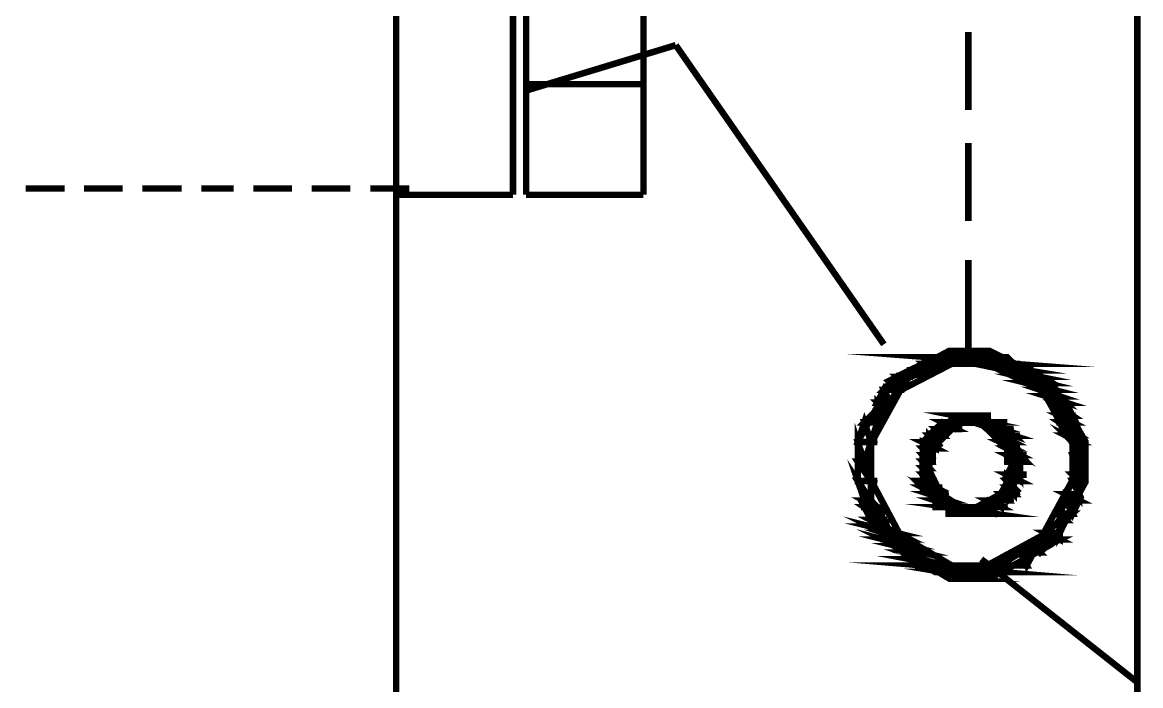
# Model space of a CAD drawing. Header units: metres. Extents: x -593 to 248, y 430 to 1024.
# Drawn here: x -34.78 to -27.49, y 676.95 to 681.27 of the extents above; entities that cross this region are included whole.
import ezdxf

# ---------------------------------------------------------------- set-up
doc = ezdxf.new("R2010")
doc.units = ezdxf.units.M
doc.header["$MEASUREMENT"] = 0
doc.layers.add('C00-00-00-BLACK', color=7, linetype='Continuous')
doc.layers.add('CFF-00-00', color=1, linetype='Continuous')

msp = doc.modelspace()

# ---------------------------------------------------------------- linework, layer by layer
at = {"layer": 'C00-00-00-BLACK', "const_width": 0.0423}
for points in [[(-32.3456, 699.8164), (-32.3456, 640.6424)], [(-27.5115, 674.0434), (-27.5115, 692.1434)], [(-32.3456, 686.5474), (-32.3456, 680.1484)], [(-31.5836, 680.1484), (-31.5836, 686.5474)], [(-31.4983, 686.5474), (-31.4983, 680.1484)], [(-30.7334, 680.1484), (-30.7334, 686.5474)], [(-28.6139, 680.7004), (-28.6139, 681.2084)], [(-31.4983, 680.8274), (-30.5225, 681.1234)], [(-31.4983, 680.8694), (-30.7334, 680.8694)], [(-28.6139, 679.9784), (-28.6139, 680.4854)], [(-34.7629, 680.1894), (-34.5092, 680.1894)], [(-34.3822, 680.1894), (-34.1289, 680.1894)], [(-34.0019, 680.1894), (-33.7444, 680.1894)], [(-33.6178, 680.1894), (-33.4068, 680.1894)], [(-33.2787, 680.1894), (-33.0251, 680.1894)], [(-32.8981, 680.1894), (-32.6448, 680.1894)], [(-32.5139, 680.1894), (-32.2603, 680.1894)], [(-32.3456, 680.1484), (-31.5836, 680.1484)], [(-31.4983, 680.1484), (-30.7334, 680.1484)], [(-28.6139, 679.1314), (-28.6139, 679.7234)]]:
    msp.add_lwpolyline(points, dxfattribs=at)
for points in [[(-27.8505, 678.4084), (-27.8505, 678.5394), (-28.0724, 678.9294), (-28.4774, 679.1314), (-28.6111, 679.1314), (-28.7378, 679.1314), (-29.117, 678.9294), (-29.3347, 678.5394), (-29.3347, 678.4084), (-29.3347, 678.2754), (-29.117, 677.8704), (-28.7378, 677.6464), (-28.6111, 677.6464), (-28.4774, 677.6464), (-28.0724, 677.8704), (-27.8505, 678.2754), (-27.8505, 678.4084)], [(-28.6139, 679.1314), (-28.4873, 679.0894), (-28.6993, 679.0894), (-28.6139, 679.1314)], [(-28.3603, 679.0894), (-28.8715, 679.0894), (-28.3176, 679.0464), (-28.3603, 679.0894)], [(-27.9345, 678.4084), (-27.9345, 678.5264), (-28.1303, 678.8734), (-28.4912, 679.0464), (-28.6111, 679.0464), (-28.723, 679.0464), (-29.0577, 678.8734), (-29.2493, 678.5264), (-29.2493, 678.4084), (-29.2493, 678.2884), (-29.0577, 677.9284), (-28.723, 677.7324), (-28.6111, 677.7324), (-28.4912, 677.7324), (-28.1303, 677.9284), (-27.9345, 678.2884), (-27.9345, 678.4084)], [(-28.9103, 679.0464), (-28.869, 679.0044), (-28.9957, 679.0044), (-28.9103, 679.0464)], [(-28.8715, 679.0894), (-28.3176, 679.0464), (-28.9131, 679.0464), (-28.8715, 679.0894)], [(-28.742, 679.0464), (-28.9103, 679.0464), (-28.869, 679.0044), (-28.742, 679.0464)], [(-28.3176, 679.0464), (-28.9131, 679.0464), (-28.3176, 679.0464)], [(-28.9131, 679.0464), (-28.3176, 679.0464), (-28.2763, 679.0464), (-28.9131, 679.0464)], [(-28.742, 679.0464), (-28.6993, 679.0464), (-28.9103, 679.0464), (-28.742, 679.0464)], [(-28.742, 679.0464), (-28.9103, 679.0464), (-28.6139, 679.0464), (-28.742, 679.0464)], [(-28.742, 679.0894), (-28.3603, 679.0894), (-28.8715, 679.0894), (-28.742, 679.0894)], [(-28.6993, 679.0894), (-28.4457, 679.0894), (-28.742, 679.0894), (-28.6993, 679.0894)], [(-28.4457, 679.0894), (-28.742, 679.0894), (-28.3603, 679.0894), (-28.4457, 679.0894)], [(-28.4873, 679.0464), (-28.2337, 679.0044), (-28.3603, 679.0044), (-28.4873, 679.0464)], [(-28.3176, 679.0464), (-28.4873, 679.0464), (-28.2337, 679.0044), (-28.3176, 679.0464)], [(-28.4873, 679.0894), (-28.6993, 679.0894), (-28.4457, 679.0894), (-28.4873, 679.0894)], [(-28.3176, 679.0464), (-28.6139, 679.0464), (-28.3176, 679.0464)], [(-28.6139, 679.0464), (-28.3176, 679.0464), (-28.4873, 679.0464), (-28.6139, 679.0464)], [(-28.3603, 679.0044), (-28.1483, 678.9614), (-28.2763, 678.9614), (-28.3603, 679.0044)], [(-29.0796, 678.9614), (-29.0383, 678.9204), (-29.1223, 678.9204), (-29.0796, 678.9614)], [(-28.9957, 679.0044), (-28.9957, 678.9614), (-29.0796, 678.9614), (-28.9957, 679.0044)], [(-28.9957, 678.9614), (-29.0796, 678.9614), (-29.0383, 678.9204), (-28.9957, 678.9614)], [(-28.869, 679.0044), (-28.9957, 679.0044), (-28.869, 679.0044)], [(-28.9957, 679.0044), (-28.869, 679.0044), (-28.826, 679.0044), (-28.9957, 679.0044)], [(-28.869, 679.0044), (-28.9957, 679.0044), (-28.9957, 678.9614), (-28.869, 679.0044)], [(-28.2337, 679.0044), (-28.3603, 679.0044), (-28.1483, 678.9614), (-28.2337, 679.0044)], [(-28.1469, 678.9614), (-28.2735, 678.9614), (-28.1042, 678.9204), (-28.1469, 678.9614)], [(-28.2308, 678.9204), (-28.0615, 678.8774), (-28.1469, 678.8774), (-28.2308, 678.9204)], [(-28.2337, 679.0044), (-28.3603, 679.0044), (-28.2337, 679.0044)], [(-28.3603, 679.0044), (-28.2337, 679.0044), (-28.1881, 679.0044), (-28.3603, 679.0044)], [(-28.2735, 678.9614), (-28.1042, 678.9204), (-28.2308, 678.9204), (-28.2735, 678.9614)], [(-29.165, 678.8774), (-29.1223, 678.7934), (-29.2091, 678.7934), (-29.165, 678.8774)], [(-29.1223, 678.9204), (-29.0796, 678.8774), (-29.165, 678.8774), (-29.1223, 678.9204)], [(-29.0383, 678.9204), (-29.1223, 678.9204), (-29.0796, 678.8774), (-29.0383, 678.9204)], [(-28.1042, 678.9204), (-28.2308, 678.9204), (-28.0615, 678.8774), (-28.1042, 678.9204)], [(-28.1469, 678.8774), (-28.0185, 678.8344), (-28.1042, 678.8344), (-28.1469, 678.8774)], [(-29.2066, 678.7934), (-29.165, 678.7504), (-29.2066, 678.7504), (-29.2066, 678.7934)], [(-29.0796, 678.8774), (-29.165, 678.8774), (-29.1223, 678.7934), (-29.0796, 678.8774)], [(-28.0615, 678.8774), (-28.1469, 678.8774), (-28.0185, 678.8344), (-28.0615, 678.8774)], [(-28.0185, 678.8344), (-28.1042, 678.8344), (-27.9772, 678.7934), (-28.0185, 678.8344)], [(-28.1042, 678.8344), (-27.9772, 678.7934), (-28.0615, 678.7934), (-28.1042, 678.8344)], [(-28.0615, 678.7934), (-27.9345, 678.7084), (-28.0185, 678.7084), (-28.0615, 678.7934)], [(-29.2066, 678.7504), (-29.2066, 678.6654), (-29.292, 678.6654), (-29.2066, 678.7504)], [(-29.1223, 678.7934), (-29.2066, 678.7934), (-29.165, 678.7504), (-29.1223, 678.7934)], [(-29.165, 678.7504), (-29.2066, 678.7504), (-29.2066, 678.6654), (-29.165, 678.7504)], [(-27.9772, 678.7934), (-28.0615, 678.7934), (-27.9345, 678.7084), (-27.9772, 678.7934)], [(-29.292, 678.6654), (-29.2493, 678.5384), (-29.3347, 678.5384), (-29.292, 678.6654)], [(-29.2066, 678.6654), (-29.292, 678.6654), (-29.2493, 678.5384), (-29.2066, 678.6654)], [(-29.292, 678.6654), (-29.2066, 678.6654), (-29.165, 678.6654), (-29.292, 678.6654)], [(-29.2066, 678.6654), (-29.165, 678.6654), (-29.292, 678.6654), (-29.2066, 678.6654)], [(-28.2763, 678.4084), (-28.2763, 678.4624), (-28.3674, 678.6204), (-28.5533, 678.7054), (-28.6139, 678.7054), (-28.6676, 678.7054), (-28.8288, 678.6204), (-28.9131, 678.4624), (-28.9131, 678.4084), (-28.9131, 678.3514), (-28.8288, 678.1764), (-28.6676, 678.0694), (-28.6139, 678.0694), (-28.5533, 678.0694), (-28.3674, 678.1764), (-28.2763, 678.3514), (-28.2763, 678.4084)], [(-28.4873, 678.7084), (-28.6993, 678.7084), (-28.4873, 678.6654), (-28.4873, 678.7084)], [(-28.3176, 678.4084), (-28.3176, 678.4724), (-28.5409, 678.6624), (-28.6139, 678.6624), (-28.6789, 678.6624), (-28.8715, 678.4724), (-28.8715, 678.4084), (-28.8715, 678.3564), (-28.7917, 678.1974), (-28.6595, 678.1124), (-28.6139, 678.1124), (-28.5614, 678.1124), (-28.403, 678.1974), (-28.3176, 678.3564), (-28.3176, 678.4084)], [(-28.7833, 678.6654), (-28.6993, 678.6234), (-28.826, 678.6234), (-28.7833, 678.6654)], [(-28.6566, 678.6654), (-28.7833, 678.6654), (-28.6993, 678.6234), (-28.6566, 678.6654)], [(-28.742, 678.6654), (-28.4457, 678.6654), (-28.7833, 678.6654), (-28.742, 678.6654)], [(-28.403, 678.6654), (-28.7833, 678.6654), (-28.403, 678.6654)], [(-28.7833, 678.6654), (-28.403, 678.6654), (-28.3603, 678.6654), (-28.7833, 678.6654)], [(-28.403, 678.6654), (-28.3603, 678.6654), (-28.7833, 678.6654), (-28.403, 678.6654)], [(-28.403, 678.6654), (-28.7833, 678.6654), (-28.4457, 678.6654), (-28.403, 678.6654)], [(-28.6566, 678.6654), (-28.6139, 678.6654), (-28.7833, 678.6654), (-28.6566, 678.6654)], [(-28.6566, 678.6654), (-28.7833, 678.6654), (-28.6139, 678.6654), (-28.6566, 678.6654)], [(-28.6993, 678.7084), (-28.4873, 678.6654), (-28.742, 678.6654), (-28.6993, 678.7084)], [(-28.4873, 678.6654), (-28.742, 678.6654), (-28.4457, 678.6654), (-28.4873, 678.6654)], [(-28.6566, 678.7084), (-28.4873, 678.7084), (-28.6993, 678.7084), (-28.6566, 678.7084)], [(-28.6139, 678.7084), (-28.5727, 678.7084), (-28.6566, 678.7084), (-28.6139, 678.7084)], [(-28.53, 678.7084), (-28.4873, 678.7084), (-28.6566, 678.7084), (-28.53, 678.7084)], [(-28.53, 678.7084), (-28.6566, 678.7084), (-28.5727, 678.7084), (-28.53, 678.7084)], [(-28.53, 678.7084), (-28.6566, 678.7084), (-28.4873, 678.7084), (-28.53, 678.7084)], [(-28.403, 678.6654), (-28.53, 678.6654), (-28.403, 678.6234), (-28.403, 678.6654)], [(-28.403, 678.6654), (-28.6139, 678.6654), (-28.403, 678.6654)], [(-28.6139, 678.6654), (-28.403, 678.6654), (-28.53, 678.6654), (-28.6139, 678.6654)], [(-28.53, 678.6654), (-28.403, 678.6234), (-28.4873, 678.6234), (-28.53, 678.6654)], [(-27.9345, 678.7084), (-28.0185, 678.7084), (-27.9345, 678.6654), (-27.9345, 678.7084)], [(-27.9345, 678.6654), (-28.0185, 678.6654), (-27.8918, 678.5814), (-27.9345, 678.6654)], [(-28.0185, 678.6654), (-27.8918, 678.5814), (-27.9772, 678.5814), (-28.0185, 678.6654)], [(-28.0185, 678.7084), (-27.9345, 678.6654), (-28.0185, 678.6654), (-28.0185, 678.7084)], [(-29.3347, 678.5354), (-29.292, 678.4084), (-29.3347, 678.4084), (-29.3347, 678.5354)], [(-28.826, 678.6204), (-28.7833, 678.5784), (-28.869, 678.5784), (-28.826, 678.6204)], [(-28.869, 678.5784), (-28.826, 678.5354), (-28.869, 678.5354), (-28.869, 678.5784)], [(-28.742, 678.6204), (-28.826, 678.6204), (-28.7833, 678.5784), (-28.742, 678.6204)], [(-28.826, 678.6204), (-28.6965, 678.6204), (-28.6538, 678.6204), (-28.826, 678.6204)], [(-28.6965, 678.6204), (-28.6538, 678.6204), (-28.826, 678.6204), (-28.6965, 678.6204)], [(-28.742, 678.6204), (-28.6993, 678.6204), (-28.826, 678.6204), (-28.742, 678.6204)], [(-28.742, 678.6204), (-28.826, 678.6204), (-28.6993, 678.6204), (-28.742, 678.6204)], [(-28.3603, 678.6204), (-28.4457, 678.6204), (-28.3176, 678.5784), (-28.3603, 678.6204)], [(-28.4457, 678.6204), (-28.3176, 678.5784), (-28.403, 678.5784), (-28.4457, 678.6204)], [(-28.403, 678.5354), (-28.3176, 678.4944), (-28.3603, 678.4944), (-28.403, 678.5354)], [(-28.3603, 678.6204), (-28.3176, 678.6204), (-28.4873, 678.6204), (-28.3603, 678.6204)], [(-28.3603, 678.6204), (-28.4873, 678.6204), (-28.403, 678.6204), (-28.3603, 678.6204)], [(-28.3603, 678.6204), (-28.4873, 678.6204), (-28.3603, 678.6204)], [(-28.4873, 678.6204), (-28.3603, 678.6204), (-28.4457, 678.6204), (-28.4873, 678.6204)], [(-28.403, 678.5784), (-28.3176, 678.5354), (-28.403, 678.5354), (-28.403, 678.5784)], [(-27.9772, 678.5784), (-27.8918, 678.5354), (-27.9345, 678.5354), (-27.9772, 678.5784)], [(-27.9345, 678.5354), (-27.8918, 678.4514), (-27.9345, 678.4514), (-27.9345, 678.5354)], [(-29.2493, 678.5354), (-29.3347, 678.5354), (-29.292, 678.4084), (-29.2493, 678.5354)], [(-29.3347, 678.5354), (-29.2493, 678.5354), (-29.2066, 678.5354), (-29.3347, 678.5354)], [(-29.2493, 678.5354), (-29.2066, 678.5354), (-29.3347, 678.5354), (-29.2493, 678.5354)], [(-28.826, 678.5354), (-28.9103, 678.5354), (-28.826, 678.4944), (-28.826, 678.5354)], [(-28.9103, 678.5354), (-28.826, 678.4944), (-28.9103, 678.4944), (-28.9103, 678.5354)], [(-28.869, 678.5354), (-28.826, 678.5354), (-28.9103, 678.5354), (-28.869, 678.5354)], [(-28.9103, 678.4944), (-28.869, 678.4514), (-28.9103, 678.4514), (-28.9103, 678.4944)], [(-28.7833, 678.5784), (-28.869, 678.5784), (-28.826, 678.5354), (-28.7833, 678.5784)], [(-28.7833, 678.5784), (-28.869, 678.5784), (-28.7833, 678.5784)], [(-28.869, 678.5784), (-28.7833, 678.5784), (-28.742, 678.5784), (-28.869, 678.5784)], [(-28.826, 678.5354), (-28.869, 678.5354), (-28.826, 678.5354)], [(-28.3176, 678.5354), (-28.403, 678.5354), (-28.3176, 678.4944), (-28.3176, 678.5354)], [(-28.3176, 678.5784), (-28.403, 678.5784), (-28.3176, 678.5354), (-28.3176, 678.5784)], [(-28.3176, 678.5784), (-28.403, 678.5784), (-28.3176, 678.5784)], [(-28.403, 678.5784), (-28.3176, 678.5784), (-28.2763, 678.5784), (-28.403, 678.5784)], [(-27.8918, 678.5784), (-27.9772, 678.5784), (-27.8918, 678.5354), (-27.8918, 678.5784)], [(-27.8918, 678.5354), (-27.9345, 678.5354), (-27.8918, 678.4514), (-27.8918, 678.5354)], [(-27.9345, 678.4514), (-27.8918, 678.3224), (-27.9345, 678.3224), (-27.9345, 678.4514)], [(-29.3347, 678.4084), (-29.2493, 678.2824), (-29.3347, 678.2824), (-29.3347, 678.4084)], [(-28.826, 678.4944), (-28.9103, 678.4944), (-28.869, 678.4514), (-28.826, 678.4944)], [(-28.869, 678.4514), (-28.9103, 678.4514), (-28.869, 678.4084), (-28.869, 678.4514)], [(-28.9103, 678.4514), (-28.869, 678.4084), (-28.9103, 678.4084), (-28.9103, 678.4514)], [(-28.9103, 678.4514), (-28.869, 678.4514), (-28.826, 678.4514), (-28.9103, 678.4514)], [(-28.869, 678.4514), (-28.826, 678.4514), (-28.9103, 678.4514), (-28.869, 678.4514)], [(-28.3176, 678.4944), (-28.3603, 678.4944), (-28.2763, 678.4514), (-28.3176, 678.4944)], [(-28.2763, 678.4514), (-28.3603, 678.4514), (-28.2763, 678.4084), (-28.2763, 678.4514)], [(-28.3603, 678.4944), (-28.2763, 678.4514), (-28.3603, 678.4514), (-28.3603, 678.4944)], [(-28.3603, 678.4944), (-28.3176, 678.4944), (-28.2763, 678.4944), (-28.3603, 678.4944)], [(-28.3176, 678.4944), (-28.2763, 678.4944), (-28.3603, 678.4944), (-28.3176, 678.4944)], [(-28.3603, 678.4514), (-28.2763, 678.4084), (-28.3603, 678.4084), (-28.3603, 678.4514)], [(-28.3603, 678.4514), (-28.2763, 678.4514), (-28.2337, 678.4514), (-28.3603, 678.4514)], [(-28.2763, 678.4514), (-28.2337, 678.4514), (-28.3603, 678.4514), (-28.2763, 678.4514)], [(-27.8918, 678.4514), (-27.9345, 678.4514), (-27.8918, 678.3224), (-27.8918, 678.4514)], [(-27.8918, 678.4514), (-27.9345, 678.4514), (-27.8918, 678.4514)], [(-27.9345, 678.4514), (-27.8918, 678.4514), (-27.8505, 678.4514), (-27.9345, 678.4514)], [(-29.3347, 678.2824), (-29.2493, 678.1554), (-29.292, 678.1554), (-29.3347, 678.2824)], [(-29.292, 678.4084), (-29.3347, 678.4084), (-29.2493, 678.2824), (-29.292, 678.4084)], [(-29.292, 678.4084), (-29.3347, 678.4084), (-29.292, 678.4084)], [(-29.3347, 678.4084), (-29.292, 678.4084), (-29.2493, 678.4084), (-29.3347, 678.4084)], [(-28.869, 678.4084), (-28.9103, 678.4084), (-28.869, 678.3664), (-28.869, 678.4084)], [(-28.9103, 678.4084), (-28.869, 678.3664), (-28.9103, 678.3664), (-28.9103, 678.4084)], [(-28.869, 678.4084), (-28.9103, 678.4084), (-28.869, 678.4084)], [(-28.9103, 678.4084), (-28.869, 678.4084), (-28.826, 678.4084), (-28.9103, 678.4084)], [(-28.9103, 678.3664), (-28.869, 678.3244), (-28.9103, 678.3244), (-28.9103, 678.3664)], [(-28.3176, 678.4084), (-28.2763, 678.3244), (-28.3603, 678.3244), (-28.3176, 678.4084)], [(-28.2763, 678.4084), (-28.3603, 678.4084), (-28.3176, 678.4084), (-28.2763, 678.4084)], [(-28.3603, 678.4084), (-28.2763, 678.4084), (-28.2337, 678.4084), (-28.3603, 678.4084)], [(-28.2763, 678.4084), (-28.3176, 678.4084), (-28.2763, 678.3244), (-28.2763, 678.4084)], [(-28.869, 678.2824), (-28.9103, 678.2824), (-28.826, 678.2394), (-28.869, 678.2824)], [(-28.869, 678.3664), (-28.9103, 678.3664), (-28.869, 678.3244), (-28.869, 678.3664)], [(-28.869, 678.3244), (-28.9103, 678.3244), (-28.869, 678.2824), (-28.869, 678.3244)], [(-28.9103, 678.3244), (-28.869, 678.2824), (-28.9103, 678.2824), (-28.9103, 678.3244)], [(-28.2763, 678.3244), (-28.3603, 678.3244), (-28.2763, 678.2824), (-28.2763, 678.3244)], [(-28.3603, 678.3244), (-28.2763, 678.2824), (-28.3603, 678.2824), (-28.3603, 678.3244)], [(-28.2763, 678.3244), (-28.3603, 678.3244), (-28.2763, 678.3244)], [(-28.3603, 678.3244), (-28.2763, 678.3244), (-28.2337, 678.3244), (-28.3603, 678.3244)], [(-28.3603, 678.2824), (-28.3176, 678.2394), (-28.3603, 678.2394), (-28.3603, 678.2824)], [(-27.9345, 678.2824), (-27.8918, 678.1974), (-27.9772, 678.1974), (-27.9345, 678.2824)], [(-27.8918, 678.3244), (-27.9345, 678.3244), (-27.8918, 678.2824), (-27.8918, 678.3244)], [(-27.9345, 678.3244), (-27.8918, 678.2824), (-27.9345, 678.2824), (-27.9345, 678.3244)], [(-29.2493, 678.2824), (-29.3347, 678.2824), (-29.2493, 678.1554), (-29.2493, 678.2824)], [(-29.3347, 678.2824), (-29.2493, 678.2824), (-29.2066, 678.2824), (-29.3347, 678.2824)], [(-29.2493, 678.2824), (-29.2066, 678.2824), (-29.3347, 678.2824), (-29.2493, 678.2824)], [(-28.9103, 678.2394), (-28.826, 678.1974), (-28.869, 678.1974), (-28.9103, 678.2394)], [(-28.826, 678.2394), (-28.9103, 678.2394), (-28.826, 678.1974), (-28.826, 678.2394)], [(-28.869, 678.1974), (-28.742, 678.1554), (-28.826, 678.1554), (-28.869, 678.1974)], [(-28.9103, 678.2824), (-28.826, 678.2394), (-28.9103, 678.2394), (-28.9103, 678.2824)], [(-28.9103, 678.2824), (-28.869, 678.2824), (-28.826, 678.2824), (-28.9103, 678.2824)], [(-28.869, 678.2824), (-28.826, 678.2824), (-28.9103, 678.2824), (-28.869, 678.2824)], [(-28.9103, 678.2394), (-28.826, 678.2394), (-28.7833, 678.2394), (-28.9103, 678.2394)], [(-28.826, 678.2394), (-28.7833, 678.2394), (-28.9103, 678.2394), (-28.826, 678.2394)], [(-28.3603, 678.2394), (-28.3176, 678.1974), (-28.403, 678.1974), (-28.3603, 678.2394)], [(-28.3176, 678.2394), (-28.3603, 678.2394), (-28.3176, 678.1974), (-28.3176, 678.2394)], [(-28.3176, 678.2824), (-28.3603, 678.2824), (-28.3176, 678.2394), (-28.3176, 678.2824)], [(-28.3176, 678.2824), (-28.2763, 678.2824), (-28.3603, 678.2824), (-28.3176, 678.2824)], [(-28.3176, 678.2824), (-28.3603, 678.2824), (-28.2763, 678.2824), (-28.3176, 678.2824)], [(-27.8918, 678.2824), (-27.9345, 678.2824), (-27.8918, 678.1974), (-27.8918, 678.2824)], [(-29.2493, 678.1554), (-29.292, 678.1554), (-29.2066, 678.1124), (-29.2493, 678.1554)], [(-29.292, 678.1124), (-29.165, 678.0284), (-29.2493, 678.0284), (-29.292, 678.1124)], [(-29.292, 678.1554), (-29.2066, 678.1124), (-29.292, 678.1124), (-29.292, 678.1554)], [(-28.7833, 678.1974), (-28.869, 678.1974), (-28.742, 678.1554), (-28.7833, 678.1974)], [(-28.742, 678.1554), (-28.8288, 678.1554), (-28.6993, 678.1124), (-28.742, 678.1554)], [(-28.7833, 678.1974), (-28.869, 678.1974), (-28.7833, 678.1974)], [(-28.869, 678.1974), (-28.7833, 678.1974), (-28.742, 678.1974), (-28.869, 678.1974)], [(-28.7833, 678.1974), (-28.742, 678.1974), (-28.869, 678.1974), (-28.7833, 678.1974)], [(-28.7833, 678.1974), (-28.869, 678.1974), (-28.826, 678.1974), (-28.7833, 678.1974)], [(-28.8288, 678.1554), (-28.6993, 678.1124), (-28.8288, 678.1124), (-28.8288, 678.1554)], [(-28.4873, 678.1554), (-28.403, 678.1124), (-28.53, 678.1124), (-28.4873, 678.1554)], [(-28.403, 678.1554), (-28.4873, 678.1554), (-28.403, 678.1124), (-28.403, 678.1554)], [(-28.4457, 678.1554), (-28.403, 678.1554), (-28.4873, 678.1554), (-28.4457, 678.1554)], [(-28.403, 678.1974), (-28.3603, 678.1554), (-28.4457, 678.1554), (-28.403, 678.1974)], [(-28.3603, 678.1554), (-28.4457, 678.1554), (-28.3603, 678.1554)], [(-28.4457, 678.1554), (-28.3603, 678.1554), (-28.3176, 678.1554), (-28.4457, 678.1554)], [(-28.3603, 678.1554), (-28.4457, 678.1554), (-28.403, 678.1554), (-28.3603, 678.1554)], [(-28.3176, 678.1974), (-28.403, 678.1974), (-28.3603, 678.1554), (-28.3176, 678.1974)], [(-28.3176, 678.1974), (-28.403, 678.1974), (-28.3176, 678.1974)], [(-28.403, 678.1974), (-28.3176, 678.1974), (-28.2763, 678.1974), (-28.403, 678.1974)], [(-27.8918, 678.1974), (-27.9772, 678.1974), (-27.8918, 678.1554), (-27.8918, 678.1974)], [(-27.9772, 678.1554), (-27.9345, 678.0694), (-28.0213, 678.0694), (-27.9772, 678.1554)], [(-27.8918, 678.1554), (-27.9772, 678.1554), (-27.9345, 678.0694), (-27.8918, 678.1554)], [(-27.9772, 678.1974), (-27.8918, 678.1554), (-27.9772, 678.1554), (-27.9772, 678.1974)], [(-29.2066, 678.1124), (-29.292, 678.1124), (-29.165, 678.0284), (-29.2066, 678.1124)], [(-28.4457, 678.1124), (-28.742, 678.1124), (-28.4457, 678.0694), (-28.4457, 678.1124)], [(-28.6993, 678.1124), (-28.8288, 678.1124), (-28.6993, 678.1124)], [(-28.8288, 678.1124), (-28.6993, 678.1124), (-28.6566, 678.1124), (-28.8288, 678.1124)], [(-28.6993, 678.1124), (-28.8288, 678.1124), (-28.6566, 678.1124), (-28.6993, 678.1124)], [(-28.8288, 678.1124), (-28.6566, 678.1124), (-28.7833, 678.1124), (-28.8288, 678.1124)], [(-28.5727, 678.1124), (-28.53, 678.1124), (-28.7833, 678.1124), (-28.5727, 678.1124)], [(-28.5727, 678.1124), (-28.7833, 678.1124), (-28.6566, 678.1124), (-28.5727, 678.1124)], [(-28.403, 678.1124), (-28.7833, 678.1124), (-28.4457, 678.1124), (-28.403, 678.1124)], [(-28.7833, 678.1124), (-28.4457, 678.1124), (-28.742, 678.1124), (-28.7833, 678.1124)], [(-28.742, 678.1124), (-28.4457, 678.0694), (-28.742, 678.0694), (-28.742, 678.1124)], [(-28.403, 678.1124), (-28.53, 678.1124), (-28.5727, 678.1124), (-28.403, 678.1124)], [(-28.403, 678.1124), (-28.3603, 678.1124), (-28.5727, 678.1124), (-28.403, 678.1124)], [(-28.403, 678.1124), (-28.5727, 678.1124), (-28.403, 678.1124)], [(-28.5727, 678.1124), (-28.403, 678.1124), (-28.3575, 678.1124), (-28.5727, 678.1124)], [(-28.403, 678.1124), (-28.3575, 678.1124), (-28.5727, 678.1124), (-28.403, 678.1124)], [(-28.53, 678.1124), (-28.403, 678.1124), (-28.3603, 678.1124), (-28.53, 678.1124)], [(-28.0185, 678.0694), (-27.9772, 678.0284), (-28.0185, 678.0284), (-28.0185, 678.0694)], [(-29.2493, 677.9854), (-29.0796, 677.9434), (-29.165, 677.9434), (-29.2493, 677.9854)], [(-29.165, 678.0284), (-29.2493, 678.0284), (-29.165, 677.9854), (-29.165, 678.0284)], [(-29.2493, 678.0284), (-29.165, 677.9854), (-29.2493, 677.9854), (-29.2493, 678.0284)], [(-28.4457, 678.0694), (-28.742, 678.0694), (-28.53, 678.0694), (-28.4457, 678.0694)], [(-28.742, 678.0694), (-28.53, 678.0694), (-28.6993, 678.0694), (-28.742, 678.0694)], [(-28.53, 678.0694), (-28.6993, 678.0694), (-28.53, 678.0694)], [(-28.6993, 678.0694), (-28.53, 678.0694), (-28.4873, 678.0694), (-28.6993, 678.0694)], [(-28.5727, 678.0694), (-28.6566, 678.0694), (-28.6993, 678.0694), (-28.5727, 678.0694)], [(-28.6993, 678.0694), (-28.53, 678.0694), (-28.5727, 678.0694), (-28.6993, 678.0694)], [(-28.5727, 678.0694), (-28.53, 678.0694), (-28.6566, 678.0694), (-28.5727, 678.0694)], [(-28.0185, 678.0284), (-28.0185, 677.9434), (-28.1042, 677.9434), (-28.0185, 678.0284)], [(-27.9345, 678.0694), (-28.0185, 678.0694), (-27.9772, 678.0284), (-27.9345, 678.0694)], [(-27.9772, 678.0284), (-28.0185, 678.0284), (-28.0185, 677.9434), (-27.9772, 678.0284)], [(-29.165, 677.9854), (-29.2493, 677.9854), (-29.0796, 677.9434), (-29.165, 677.9854)], [(-29.165, 677.9014), (-28.9957, 677.8584), (-29.0796, 677.8584), (-29.165, 677.9014)], [(-29.0796, 677.9434), (-29.165, 677.9434), (-29.0383, 677.9014), (-29.0796, 677.9434)], [(-29.165, 677.9434), (-29.0383, 677.9014), (-29.165, 677.9014), (-29.165, 677.9434)], [(-28.0185, 677.9434), (-28.1042, 677.9434), (-28.0185, 677.9014), (-28.0185, 677.9434)], [(-28.1042, 677.9434), (-28.0185, 677.9014), (-28.1042, 677.9014), (-28.1042, 677.9434)], [(-29.0383, 677.9014), (-29.165, 677.9014), (-28.9957, 677.8584), (-29.0383, 677.9014)], [(-28.9957, 677.8584), (-29.0796, 677.8584), (-28.9103, 677.8164), (-28.9957, 677.8584)], [(-29.0796, 677.8584), (-28.9103, 677.8164), (-29.0383, 677.8164), (-29.0796, 677.8584)], [(-28.1881, 677.8584), (-28.1469, 677.8164), (-28.2308, 677.8164), (-28.1881, 677.8584)], [(-28.1042, 677.9014), (-28.1042, 677.8584), (-28.1881, 677.8584), (-28.1042, 677.9014)], [(-28.1042, 677.8584), (-28.1881, 677.8584), (-28.1469, 677.8164), (-28.1042, 677.8584)], [(-28.0185, 677.9014), (-28.1042, 677.9014), (-28.1042, 677.8584), (-28.0185, 677.9014)], [(-28.9103, 677.7734), (-28.9957, 677.7734), (-28.7833, 677.7324), (-28.9103, 677.7734)], [(-28.9103, 677.8164), (-29.0383, 677.8164), (-28.9103, 677.7734), (-28.9103, 677.8164)], [(-29.0383, 677.8164), (-28.9103, 677.7734), (-28.9957, 677.7734), (-29.0383, 677.8164)], [(-28.9957, 677.7734), (-28.7833, 677.7324), (-28.953, 677.7324), (-28.9957, 677.7734)], [(-28.2763, 677.8164), (-28.2337, 677.7324), (-28.403, 677.7324), (-28.2763, 677.8164)], [(-28.1881, 677.8164), (-28.2763, 677.8164), (-28.2337, 677.7324), (-28.1881, 677.8164)], [(-28.2337, 677.8164), (-28.1881, 677.8164), (-28.2763, 677.8164), (-28.2337, 677.8164)], [(-28.1469, 677.8164), (-28.2337, 677.8164), (-28.1881, 677.8164), (-28.1469, 677.8164)], [(-28.3176, 677.7324), (-28.9131, 677.7324), (-28.403, 677.6894), (-28.3176, 677.7324)], [(-28.53, 677.6464), (-28.6566, 677.6464), (-28.7833, 677.6894), (-28.53, 677.6464)], [(-28.9131, 677.7324), (-28.403, 677.6894), (-28.8288, 677.6894), (-28.9131, 677.7324)], [(-28.7833, 677.7324), (-28.953, 677.7324), (-28.6993, 677.7324), (-28.7833, 677.7324)], [(-28.953, 677.7324), (-28.6993, 677.7324), (-28.9103, 677.7324), (-28.953, 677.7324)], [(-28.6566, 677.7324), (-28.6139, 677.7324), (-28.9103, 677.7324), (-28.6566, 677.7324)], [(-28.6566, 677.7324), (-28.9103, 677.7324), (-28.6993, 677.7324), (-28.6566, 677.7324)], [(-28.9103, 677.7324), (-28.6566, 677.7324), (-28.6139, 677.7324), (-28.9103, 677.7324)], [(-28.6566, 677.7324), (-28.6139, 677.7324), (-28.9103, 677.7324), (-28.6566, 677.7324)], [(-28.53, 677.7324), (-28.3176, 677.7324), (-28.6566, 677.7324), (-28.53, 677.7324)], [(-28.403, 677.7324), (-28.3176, 677.7324), (-28.53, 677.7324), (-28.403, 677.7324)], [(-28.3176, 677.7324), (-28.53, 677.7324), (-28.3176, 677.7324)], [(-28.2763, 677.7324), (-28.2337, 677.7324), (-28.403, 677.7324), (-28.2763, 677.7324)], [(-28.2763, 677.7324), (-28.403, 677.7324), (-28.2337, 677.7324), (-28.2763, 677.7324)], [(-28.2763, 677.7324), (-28.403, 677.7324), (-28.3176, 677.7324), (-28.2763, 677.7324)], [(-28.7833, 677.6894), (-28.4457, 677.6894), (-28.53, 677.6464), (-28.7833, 677.6894)], [(-28.403, 677.6894), (-28.826, 677.6894), (-28.4457, 677.6894), (-28.403, 677.6894)], [(-28.826, 677.6894), (-28.4457, 677.6894), (-28.7833, 677.6894), (-28.826, 677.6894)], [(-28.53, 677.6464), (-28.4873, 677.6464), (-28.6566, 677.6464), (-28.53, 677.6464)]]:
    msp.add_lwpolyline(points, close=True, dxfattribs=at)
at = {"layer": 'C00-00-00-BLACK'}
for points in [[(-28.6139, 679.1314), (-28.4873, 679.0894), (-28.6993, 679.0894), (-28.6139, 679.1314)], [(-28.8715, 679.0894), (-28.3176, 679.0464), (-28.9131, 679.0464), (-28.8715, 679.0894)], [(-28.742, 679.0894), (-28.3603, 679.0894), (-28.8715, 679.0894), (-28.742, 679.0894)], [(-28.3603, 679.0894), (-28.8715, 679.0894), (-28.3176, 679.0464), (-28.3603, 679.0894)], [(-28.6993, 679.0894), (-28.4457, 679.0894), (-28.742, 679.0894), (-28.6993, 679.0894)], [(-28.4457, 679.0894), (-28.742, 679.0894), (-28.3603, 679.0894), (-28.4457, 679.0894)], [(-28.4873, 679.0894), (-28.6993, 679.0894), (-28.4457, 679.0894), (-28.4873, 679.0894)], [(-28.9957, 679.0044), (-28.9957, 678.9614), (-29.0796, 678.9614), (-28.9957, 679.0044)], [(-28.9103, 679.0464), (-28.869, 679.0044), (-28.9957, 679.0044), (-28.9103, 679.0464)], [(-28.869, 679.0044), (-28.9957, 679.0044), (-28.869, 679.0044)], [(-28.9957, 679.0044), (-28.869, 679.0044), (-28.826, 679.0044), (-28.9957, 679.0044)], [(-28.869, 679.0044), (-28.9957, 679.0044), (-28.9957, 678.9614), (-28.869, 679.0044)], [(-28.3176, 679.0464), (-28.9131, 679.0464), (-28.3176, 679.0464)], [(-28.9131, 679.0464), (-28.3176, 679.0464), (-28.2763, 679.0464), (-28.9131, 679.0464)], [(-28.742, 679.0464), (-28.6993, 679.0464), (-28.9103, 679.0464), (-28.742, 679.0464)], [(-28.742, 679.0464), (-28.9103, 679.0464), (-28.6139, 679.0464), (-28.742, 679.0464)], [(-28.742, 679.0464), (-28.9103, 679.0464), (-28.869, 679.0044), (-28.742, 679.0464)], [(-28.3176, 679.0464), (-28.6139, 679.0464), (-28.3176, 679.0464)], [(-28.6139, 679.0464), (-28.3176, 679.0464), (-28.4873, 679.0464), (-28.6139, 679.0464)], [(-28.3176, 679.0464), (-28.4873, 679.0464), (-28.2337, 679.0044), (-28.3176, 679.0464)], [(-28.4873, 679.0464), (-28.2337, 679.0044), (-28.3603, 679.0044), (-28.4873, 679.0464)], [(-28.2337, 679.0044), (-28.3603, 679.0044), (-28.2337, 679.0044)], [(-28.3603, 679.0044), (-28.2337, 679.0044), (-28.1881, 679.0044), (-28.3603, 679.0044)], [(-28.2337, 679.0044), (-28.3603, 679.0044), (-28.1483, 678.9614), (-28.2337, 679.0044)], [(-28.3603, 679.0044), (-28.1483, 678.9614), (-28.2763, 678.9614), (-28.3603, 679.0044)], [(-29.1223, 678.9204), (-29.0796, 678.8774), (-29.165, 678.8774), (-29.1223, 678.9204)], [(-29.0796, 678.9614), (-29.0383, 678.9204), (-29.1223, 678.9204), (-29.0796, 678.9614)], [(-29.0383, 678.9204), (-29.1223, 678.9204), (-29.0796, 678.8774), (-29.0383, 678.9204)], [(-28.9957, 678.9614), (-29.0796, 678.9614), (-29.0383, 678.9204), (-28.9957, 678.9614)], [(-28.1469, 678.9614), (-28.2735, 678.9614), (-28.1042, 678.9204), (-28.1469, 678.9614)], [(-28.2735, 678.9614), (-28.1042, 678.9204), (-28.2308, 678.9204), (-28.2735, 678.9614)], [(-28.1042, 678.9204), (-28.2308, 678.9204), (-28.0615, 678.8774), (-28.1042, 678.9204)], [(-28.2308, 678.9204), (-28.0615, 678.8774), (-28.1469, 678.8774), (-28.2308, 678.9204)], [(-29.165, 678.8774), (-29.1223, 678.7934), (-29.2091, 678.7934), (-29.165, 678.8774)], [(-29.0796, 678.8774), (-29.165, 678.8774), (-29.1223, 678.7934), (-29.0796, 678.8774)], [(-28.0615, 678.8774), (-28.1469, 678.8774), (-28.0185, 678.8344), (-28.0615, 678.8774)], [(-28.1469, 678.8774), (-28.0185, 678.8344), (-28.1042, 678.8344), (-28.1469, 678.8774)], [(-28.0185, 678.8344), (-28.1042, 678.8344), (-27.9772, 678.7934), (-28.0185, 678.8344)], [(-28.1042, 678.8344), (-27.9772, 678.7934), (-28.0615, 678.7934), (-28.1042, 678.8344)], [(-29.1223, 678.7934), (-29.2066, 678.7934), (-29.165, 678.7504), (-29.1223, 678.7934)], [(-29.2066, 678.7934), (-29.165, 678.7504), (-29.2066, 678.7504), (-29.2066, 678.7934)], [(-27.9772, 678.7934), (-28.0615, 678.7934), (-27.9345, 678.7084), (-27.9772, 678.7934)], [(-28.0615, 678.7934), (-27.9345, 678.7084), (-28.0185, 678.7084), (-28.0615, 678.7934)], [(-29.2066, 678.7504), (-29.2066, 678.6654), (-29.292, 678.6654), (-29.2066, 678.7504)], [(-29.165, 678.7504), (-29.2066, 678.7504), (-29.2066, 678.6654), (-29.165, 678.7504)], [(-28.6993, 678.7084), (-28.4873, 678.6654), (-28.742, 678.6654), (-28.6993, 678.7084)], [(-28.6566, 678.7084), (-28.4873, 678.7084), (-28.6993, 678.7084), (-28.6566, 678.7084)], [(-28.4873, 678.7084), (-28.6993, 678.7084), (-28.4873, 678.6654), (-28.4873, 678.7084)], [(-28.6139, 678.7084), (-28.5727, 678.7084), (-28.6566, 678.7084), (-28.6139, 678.7084)], [(-28.53, 678.7084), (-28.4873, 678.7084), (-28.6566, 678.7084), (-28.53, 678.7084)], [(-28.53, 678.7084), (-28.6566, 678.7084), (-28.5727, 678.7084), (-28.53, 678.7084)], [(-28.53, 678.7084), (-28.6566, 678.7084), (-28.4873, 678.7084), (-28.53, 678.7084)], [(-27.9345, 678.7084), (-28.0185, 678.7084), (-27.9345, 678.6654), (-27.9345, 678.7084)], [(-28.0185, 678.7084), (-27.9345, 678.6654), (-28.0185, 678.6654), (-28.0185, 678.7084)], [(-29.292, 678.6654), (-29.2493, 678.5384), (-29.3347, 678.5384), (-29.292, 678.6654)], [(-29.292, 678.6654), (-29.2066, 678.6654), (-29.165, 678.6654), (-29.292, 678.6654)], [(-29.2066, 678.6654), (-29.165, 678.6654), (-29.292, 678.6654), (-29.2066, 678.6654)], [(-29.2066, 678.6654), (-29.292, 678.6654), (-29.2493, 678.5384), (-29.2066, 678.6654)], [(-28.826, 678.6204), (-28.7833, 678.5784), (-28.869, 678.5784), (-28.826, 678.6204)], [(-28.7833, 678.6654), (-28.6993, 678.6234), (-28.826, 678.6234), (-28.7833, 678.6654)], [(-28.826, 678.6204), (-28.6965, 678.6204), (-28.6538, 678.6204), (-28.826, 678.6204)], [(-28.6965, 678.6204), (-28.6538, 678.6204), (-28.826, 678.6204), (-28.6965, 678.6204)], [(-28.742, 678.6204), (-28.6993, 678.6204), (-28.826, 678.6204), (-28.742, 678.6204)], [(-28.742, 678.6204), (-28.826, 678.6204), (-28.6993, 678.6204), (-28.742, 678.6204)], [(-28.742, 678.6204), (-28.826, 678.6204), (-28.7833, 678.5784), (-28.742, 678.6204)], [(-28.742, 678.6654), (-28.4457, 678.6654), (-28.7833, 678.6654), (-28.742, 678.6654)], [(-28.403, 678.6654), (-28.7833, 678.6654), (-28.403, 678.6654)], [(-28.7833, 678.6654), (-28.403, 678.6654), (-28.3603, 678.6654), (-28.7833, 678.6654)], [(-28.403, 678.6654), (-28.3603, 678.6654), (-28.7833, 678.6654), (-28.403, 678.6654)], [(-28.403, 678.6654), (-28.7833, 678.6654), (-28.4457, 678.6654), (-28.403, 678.6654)], [(-28.6566, 678.6654), (-28.6139, 678.6654), (-28.7833, 678.6654), (-28.6566, 678.6654)], [(-28.6566, 678.6654), (-28.7833, 678.6654), (-28.6139, 678.6654), (-28.6566, 678.6654)], [(-28.6566, 678.6654), (-28.7833, 678.6654), (-28.6993, 678.6234), (-28.6566, 678.6654)], [(-28.4873, 678.6654), (-28.742, 678.6654), (-28.4457, 678.6654), (-28.4873, 678.6654)], [(-28.403, 678.6654), (-28.6139, 678.6654), (-28.403, 678.6654)], [(-28.6139, 678.6654), (-28.403, 678.6654), (-28.53, 678.6654), (-28.6139, 678.6654)], [(-28.403, 678.6654), (-28.53, 678.6654), (-28.403, 678.6234), (-28.403, 678.6654)], [(-28.53, 678.6654), (-28.403, 678.6234), (-28.4873, 678.6234), (-28.53, 678.6654)], [(-28.3603, 678.6204), (-28.3176, 678.6204), (-28.4873, 678.6204), (-28.3603, 678.6204)], [(-28.3603, 678.6204), (-28.4873, 678.6204), (-28.403, 678.6204), (-28.3603, 678.6204)], [(-28.3603, 678.6204), (-28.4873, 678.6204), (-28.3603, 678.6204)], [(-28.4873, 678.6204), (-28.3603, 678.6204), (-28.4457, 678.6204), (-28.4873, 678.6204)], [(-28.3603, 678.6204), (-28.4457, 678.6204), (-28.3176, 678.5784), (-28.3603, 678.6204)], [(-28.4457, 678.6204), (-28.3176, 678.5784), (-28.403, 678.5784), (-28.4457, 678.6204)], [(-27.9345, 678.6654), (-28.0185, 678.6654), (-27.8918, 678.5814), (-27.9345, 678.6654)], [(-28.0185, 678.6654), (-27.8918, 678.5814), (-27.9772, 678.5814), (-28.0185, 678.6654)], [(-28.7833, 678.5784), (-28.869, 678.5784), (-28.7833, 678.5784)], [(-28.869, 678.5784), (-28.7833, 678.5784), (-28.742, 678.5784), (-28.869, 678.5784)], [(-28.7833, 678.5784), (-28.869, 678.5784), (-28.826, 678.5354), (-28.7833, 678.5784)], [(-28.869, 678.5784), (-28.826, 678.5354), (-28.869, 678.5354), (-28.869, 678.5784)], [(-28.3176, 678.5784), (-28.403, 678.5784), (-28.3176, 678.5784)], [(-28.403, 678.5784), (-28.3176, 678.5784), (-28.2763, 678.5784), (-28.403, 678.5784)], [(-28.3176, 678.5784), (-28.403, 678.5784), (-28.3176, 678.5354), (-28.3176, 678.5784)], [(-28.403, 678.5784), (-28.3176, 678.5354), (-28.403, 678.5354), (-28.403, 678.5784)], [(-27.8918, 678.5784), (-27.9772, 678.5784), (-27.8918, 678.5354), (-27.8918, 678.5784)], [(-27.9772, 678.5784), (-27.8918, 678.5354), (-27.9345, 678.5354), (-27.9772, 678.5784)], [(-29.3347, 678.5354), (-29.2493, 678.5354), (-29.2066, 678.5354), (-29.3347, 678.5354)], [(-29.2493, 678.5354), (-29.2066, 678.5354), (-29.3347, 678.5354), (-29.2493, 678.5354)], [(-29.2493, 678.5354), (-29.3347, 678.5354), (-29.292, 678.4084), (-29.2493, 678.5354)], [(-29.3347, 678.5354), (-29.292, 678.4084), (-29.3347, 678.4084), (-29.3347, 678.5354)], [(-28.869, 678.5354), (-28.826, 678.5354), (-28.9103, 678.5354), (-28.869, 678.5354)], [(-28.826, 678.5354), (-28.9103, 678.5354), (-28.826, 678.4944), (-28.826, 678.5354)], [(-28.9103, 678.5354), (-28.826, 678.4944), (-28.9103, 678.4944), (-28.9103, 678.5354)], [(-28.826, 678.4944), (-28.9103, 678.4944), (-28.869, 678.4514), (-28.826, 678.4944)], [(-28.9103, 678.4944), (-28.869, 678.4514), (-28.9103, 678.4514), (-28.9103, 678.4944)], [(-28.826, 678.5354), (-28.869, 678.5354), (-28.826, 678.5354)], [(-28.3176, 678.5354), (-28.403, 678.5354), (-28.3176, 678.4944), (-28.3176, 678.5354)], [(-28.403, 678.5354), (-28.3176, 678.4944), (-28.3603, 678.4944), (-28.403, 678.5354)], [(-28.3603, 678.4944), (-28.3176, 678.4944), (-28.2763, 678.4944), (-28.3603, 678.4944)], [(-28.3176, 678.4944), (-28.2763, 678.4944), (-28.3603, 678.4944), (-28.3176, 678.4944)], [(-28.3176, 678.4944), (-28.3603, 678.4944), (-28.2763, 678.4514), (-28.3176, 678.4944)], [(-28.3603, 678.4944), (-28.2763, 678.4514), (-28.3603, 678.4514), (-28.3603, 678.4944)], [(-27.8918, 678.5354), (-27.9345, 678.5354), (-27.8918, 678.4514), (-27.8918, 678.5354)], [(-27.9345, 678.5354), (-27.8918, 678.4514), (-27.9345, 678.4514), (-27.9345, 678.5354)], [(-29.292, 678.4084), (-29.3347, 678.4084), (-29.292, 678.4084)], [(-29.3347, 678.4084), (-29.292, 678.4084), (-29.2493, 678.4084), (-29.3347, 678.4084)], [(-29.292, 678.4084), (-29.3347, 678.4084), (-29.2493, 678.2824), (-29.292, 678.4084)], [(-29.3347, 678.4084), (-29.2493, 678.2824), (-29.3347, 678.2824), (-29.3347, 678.4084)], [(-28.9103, 678.4514), (-28.869, 678.4514), (-28.826, 678.4514), (-28.9103, 678.4514)], [(-28.869, 678.4514), (-28.826, 678.4514), (-28.9103, 678.4514), (-28.869, 678.4514)], [(-28.869, 678.4514), (-28.9103, 678.4514), (-28.869, 678.4084), (-28.869, 678.4514)], [(-28.9103, 678.4514), (-28.869, 678.4084), (-28.9103, 678.4084), (-28.9103, 678.4514)], [(-28.869, 678.4084), (-28.9103, 678.4084), (-28.869, 678.4084)], [(-28.9103, 678.4084), (-28.869, 678.4084), (-28.826, 678.4084), (-28.9103, 678.4084)], [(-28.869, 678.4084), (-28.9103, 678.4084), (-28.869, 678.3664), (-28.869, 678.4084)], [(-28.9103, 678.4084), (-28.869, 678.3664), (-28.9103, 678.3664), (-28.9103, 678.4084)], [(-28.3603, 678.4514), (-28.2763, 678.4514), (-28.2337, 678.4514), (-28.3603, 678.4514)], [(-28.2763, 678.4514), (-28.2337, 678.4514), (-28.3603, 678.4514), (-28.2763, 678.4514)], [(-28.2763, 678.4514), (-28.3603, 678.4514), (-28.2763, 678.4084), (-28.2763, 678.4514)], [(-28.3603, 678.4514), (-28.2763, 678.4084), (-28.3603, 678.4084), (-28.3603, 678.4514)], [(-28.2763, 678.4084), (-28.3603, 678.4084), (-28.3176, 678.4084), (-28.2763, 678.4084)], [(-28.3603, 678.4084), (-28.2763, 678.4084), (-28.2337, 678.4084), (-28.3603, 678.4084)], [(-28.3176, 678.4084), (-28.2763, 678.3244), (-28.3603, 678.3244), (-28.3176, 678.4084)], [(-28.2763, 678.4084), (-28.3176, 678.4084), (-28.2763, 678.3244), (-28.2763, 678.4084)], [(-27.8918, 678.4514), (-27.9345, 678.4514), (-27.8918, 678.4514)], [(-27.9345, 678.4514), (-27.8918, 678.4514), (-27.8505, 678.4514), (-27.9345, 678.4514)], [(-27.8918, 678.4514), (-27.9345, 678.4514), (-27.8918, 678.3224), (-27.8918, 678.4514)], [(-27.9345, 678.4514), (-27.8918, 678.3224), (-27.9345, 678.3224), (-27.9345, 678.4514)], [(-28.869, 678.3664), (-28.9103, 678.3664), (-28.869, 678.3244), (-28.869, 678.3664)], [(-28.9103, 678.3664), (-28.869, 678.3244), (-28.9103, 678.3244), (-28.9103, 678.3664)], [(-28.869, 678.3244), (-28.9103, 678.3244), (-28.869, 678.2824), (-28.869, 678.3244)], [(-28.9103, 678.3244), (-28.869, 678.2824), (-28.9103, 678.2824), (-28.9103, 678.3244)], [(-28.2763, 678.3244), (-28.3603, 678.3244), (-28.2763, 678.3244)], [(-28.3603, 678.3244), (-28.2763, 678.3244), (-28.2337, 678.3244), (-28.3603, 678.3244)], [(-28.2763, 678.3244), (-28.3603, 678.3244), (-28.2763, 678.2824), (-28.2763, 678.3244)], [(-28.3603, 678.3244), (-28.2763, 678.2824), (-28.3603, 678.2824), (-28.3603, 678.3244)], [(-27.8918, 678.3244), (-27.9345, 678.3244), (-27.8918, 678.2824), (-27.8918, 678.3244)], [(-27.9345, 678.3244), (-27.8918, 678.2824), (-27.9345, 678.2824), (-27.9345, 678.3244)], [(-29.3347, 678.2824), (-29.2493, 678.2824), (-29.2066, 678.2824), (-29.3347, 678.2824)], [(-29.2493, 678.2824), (-29.2066, 678.2824), (-29.3347, 678.2824), (-29.2493, 678.2824)], [(-29.2493, 678.2824), (-29.3347, 678.2824), (-29.2493, 678.1554), (-29.2493, 678.2824)], [(-29.3347, 678.2824), (-29.2493, 678.1554), (-29.292, 678.1554), (-29.3347, 678.2824)], [(-28.9103, 678.2824), (-28.869, 678.2824), (-28.826, 678.2824), (-28.9103, 678.2824)], [(-28.869, 678.2824), (-28.826, 678.2824), (-28.9103, 678.2824), (-28.869, 678.2824)], [(-28.869, 678.2824), (-28.9103, 678.2824), (-28.826, 678.2394), (-28.869, 678.2824)], [(-28.9103, 678.2824), (-28.826, 678.2394), (-28.9103, 678.2394), (-28.9103, 678.2824)], [(-28.3176, 678.2824), (-28.2763, 678.2824), (-28.3603, 678.2824), (-28.3176, 678.2824)], [(-28.3176, 678.2824), (-28.3603, 678.2824), (-28.2763, 678.2824), (-28.3176, 678.2824)], [(-28.3176, 678.2824), (-28.3603, 678.2824), (-28.3176, 678.2394), (-28.3176, 678.2824)], [(-28.3603, 678.2824), (-28.3176, 678.2394), (-28.3603, 678.2394), (-28.3603, 678.2824)], [(-27.9345, 678.2824), (-27.8918, 678.1974), (-27.9772, 678.1974), (-27.9345, 678.2824)], [(-27.8918, 678.2824), (-27.9345, 678.2824), (-27.8918, 678.1974), (-27.8918, 678.2824)], [(-28.9103, 678.2394), (-28.826, 678.2394), (-28.7833, 678.2394), (-28.9103, 678.2394)], [(-28.826, 678.2394), (-28.7833, 678.2394), (-28.9103, 678.2394), (-28.826, 678.2394)], [(-28.826, 678.2394), (-28.9103, 678.2394), (-28.826, 678.1974), (-28.826, 678.2394)], [(-28.9103, 678.2394), (-28.826, 678.1974), (-28.869, 678.1974), (-28.9103, 678.2394)], [(-28.7833, 678.1974), (-28.869, 678.1974), (-28.7833, 678.1974)], [(-28.869, 678.1974), (-28.7833, 678.1974), (-28.742, 678.1974), (-28.869, 678.1974)], [(-28.7833, 678.1974), (-28.742, 678.1974), (-28.869, 678.1974), (-28.7833, 678.1974)], [(-28.7833, 678.1974), (-28.869, 678.1974), (-28.826, 678.1974), (-28.7833, 678.1974)], [(-28.7833, 678.1974), (-28.869, 678.1974), (-28.742, 678.1554), (-28.7833, 678.1974)], [(-28.869, 678.1974), (-28.742, 678.1554), (-28.826, 678.1554), (-28.869, 678.1974)], [(-28.403, 678.1974), (-28.3603, 678.1554), (-28.4457, 678.1554), (-28.403, 678.1974)], [(-28.3603, 678.2394), (-28.3176, 678.1974), (-28.403, 678.1974), (-28.3603, 678.2394)], [(-28.3176, 678.1974), (-28.403, 678.1974), (-28.3176, 678.1974)], [(-28.403, 678.1974), (-28.3176, 678.1974), (-28.2763, 678.1974), (-28.403, 678.1974)], [(-28.3176, 678.1974), (-28.403, 678.1974), (-28.3603, 678.1554), (-28.3176, 678.1974)], [(-28.3176, 678.2394), (-28.3603, 678.2394), (-28.3176, 678.1974), (-28.3176, 678.2394)], [(-27.8918, 678.1974), (-27.9772, 678.1974), (-27.8918, 678.1554), (-27.8918, 678.1974)], [(-27.9772, 678.1974), (-27.8918, 678.1554), (-27.9772, 678.1554), (-27.9772, 678.1974)], [(-29.2493, 678.1554), (-29.292, 678.1554), (-29.2066, 678.1124), (-29.2493, 678.1554)], [(-29.292, 678.1554), (-29.2066, 678.1124), (-29.292, 678.1124), (-29.292, 678.1554)], [(-29.2066, 678.1124), (-29.292, 678.1124), (-29.165, 678.0284), (-29.2066, 678.1124)], [(-29.292, 678.1124), (-29.165, 678.0284), (-29.2493, 678.0284), (-29.292, 678.1124)], [(-28.742, 678.1554), (-28.8288, 678.1554), (-28.6993, 678.1124), (-28.742, 678.1554)], [(-28.8288, 678.1554), (-28.6993, 678.1124), (-28.8288, 678.1124), (-28.8288, 678.1554)], [(-28.6993, 678.1124), (-28.8288, 678.1124), (-28.6993, 678.1124)], [(-28.8288, 678.1124), (-28.6993, 678.1124), (-28.6566, 678.1124), (-28.8288, 678.1124)], [(-28.6993, 678.1124), (-28.8288, 678.1124), (-28.6566, 678.1124), (-28.6993, 678.1124)], [(-28.8288, 678.1124), (-28.6566, 678.1124), (-28.7833, 678.1124), (-28.8288, 678.1124)], [(-28.5727, 678.1124), (-28.53, 678.1124), (-28.7833, 678.1124), (-28.5727, 678.1124)], [(-28.5727, 678.1124), (-28.7833, 678.1124), (-28.6566, 678.1124), (-28.5727, 678.1124)], [(-28.403, 678.1124), (-28.7833, 678.1124), (-28.4457, 678.1124), (-28.403, 678.1124)], [(-28.7833, 678.1124), (-28.4457, 678.1124), (-28.742, 678.1124), (-28.7833, 678.1124)], [(-28.4457, 678.1124), (-28.742, 678.1124), (-28.4457, 678.0694), (-28.4457, 678.1124)], [(-28.742, 678.1124), (-28.4457, 678.0694), (-28.742, 678.0694), (-28.742, 678.1124)], [(-28.403, 678.1124), (-28.53, 678.1124), (-28.5727, 678.1124), (-28.403, 678.1124)], [(-28.403, 678.1124), (-28.3603, 678.1124), (-28.5727, 678.1124), (-28.403, 678.1124)], [(-28.403, 678.1124), (-28.5727, 678.1124), (-28.403, 678.1124)], [(-28.5727, 678.1124), (-28.403, 678.1124), (-28.3575, 678.1124), (-28.5727, 678.1124)], [(-28.403, 678.1124), (-28.3575, 678.1124), (-28.5727, 678.1124), (-28.403, 678.1124)], [(-28.4873, 678.1554), (-28.403, 678.1124), (-28.53, 678.1124), (-28.4873, 678.1554)], [(-28.53, 678.1124), (-28.403, 678.1124), (-28.3603, 678.1124), (-28.53, 678.1124)], [(-28.4457, 678.1554), (-28.403, 678.1554), (-28.4873, 678.1554), (-28.4457, 678.1554)], [(-28.403, 678.1554), (-28.4873, 678.1554), (-28.403, 678.1124), (-28.403, 678.1554)], [(-28.3603, 678.1554), (-28.4457, 678.1554), (-28.3603, 678.1554)], [(-28.4457, 678.1554), (-28.3603, 678.1554), (-28.3176, 678.1554), (-28.4457, 678.1554)], [(-28.3603, 678.1554), (-28.4457, 678.1554), (-28.403, 678.1554), (-28.3603, 678.1554)], [(-27.9772, 678.1554), (-27.9345, 678.0694), (-28.0213, 678.0694), (-27.9772, 678.1554)], [(-27.8918, 678.1554), (-27.9772, 678.1554), (-27.9345, 678.0694), (-27.8918, 678.1554)], [(-29.165, 678.0284), (-29.2493, 678.0284), (-29.165, 677.9854), (-29.165, 678.0284)], [(-29.2493, 678.0284), (-29.165, 677.9854), (-29.2493, 677.9854), (-29.2493, 678.0284)], [(-28.4457, 678.0694), (-28.742, 678.0694), (-28.53, 678.0694), (-28.4457, 678.0694)], [(-28.742, 678.0694), (-28.53, 678.0694), (-28.6993, 678.0694), (-28.742, 678.0694)], [(-28.53, 678.0694), (-28.6993, 678.0694), (-28.53, 678.0694)], [(-28.6993, 678.0694), (-28.53, 678.0694), (-28.4873, 678.0694), (-28.6993, 678.0694)], [(-28.5727, 678.0694), (-28.6566, 678.0694), (-28.6993, 678.0694), (-28.5727, 678.0694)], [(-28.6993, 678.0694), (-28.53, 678.0694), (-28.5727, 678.0694), (-28.6993, 678.0694)], [(-28.5727, 678.0694), (-28.53, 678.0694), (-28.6566, 678.0694), (-28.5727, 678.0694)], [(-28.0185, 678.0284), (-28.0185, 677.9434), (-28.1042, 677.9434), (-28.0185, 678.0284)], [(-27.9345, 678.0694), (-28.0185, 678.0694), (-27.9772, 678.0284), (-27.9345, 678.0694)], [(-28.0185, 678.0694), (-27.9772, 678.0284), (-28.0185, 678.0284), (-28.0185, 678.0694)], [(-27.9772, 678.0284), (-28.0185, 678.0284), (-28.0185, 677.9434), (-27.9772, 678.0284)], [(-29.165, 677.9854), (-29.2493, 677.9854), (-29.0796, 677.9434), (-29.165, 677.9854)], [(-29.2493, 677.9854), (-29.0796, 677.9434), (-29.165, 677.9434), (-29.2493, 677.9854)], [(-29.0796, 677.9434), (-29.165, 677.9434), (-29.0383, 677.9014), (-29.0796, 677.9434)], [(-29.165, 677.9434), (-29.0383, 677.9014), (-29.165, 677.9014), (-29.165, 677.9434)], [(-29.0383, 677.9014), (-29.165, 677.9014), (-28.9957, 677.8584), (-29.0383, 677.9014)], [(-29.165, 677.9014), (-28.9957, 677.8584), (-29.0796, 677.8584), (-29.165, 677.9014)], [(-28.1042, 677.9014), (-28.1042, 677.8584), (-28.1881, 677.8584), (-28.1042, 677.9014)], [(-28.0185, 677.9434), (-28.1042, 677.9434), (-28.0185, 677.9014), (-28.0185, 677.9434)], [(-28.1042, 677.9434), (-28.0185, 677.9014), (-28.1042, 677.9014), (-28.1042, 677.9434)], [(-28.0185, 677.9014), (-28.1042, 677.9014), (-28.1042, 677.8584), (-28.0185, 677.9014)], [(-28.9957, 677.8584), (-29.0796, 677.8584), (-28.9103, 677.8164), (-28.9957, 677.8584)], [(-29.0796, 677.8584), (-28.9103, 677.8164), (-29.0383, 677.8164), (-29.0796, 677.8584)], [(-28.9103, 677.8164), (-29.0383, 677.8164), (-28.9103, 677.7734), (-28.9103, 677.8164)], [(-29.0383, 677.8164), (-28.9103, 677.7734), (-28.9957, 677.7734), (-29.0383, 677.8164)], [(-28.2763, 677.8164), (-28.2337, 677.7324), (-28.403, 677.7324), (-28.2763, 677.8164)], [(-28.2337, 677.8164), (-28.1881, 677.8164), (-28.2763, 677.8164), (-28.2337, 677.8164)], [(-28.1881, 677.8164), (-28.2763, 677.8164), (-28.2337, 677.7324), (-28.1881, 677.8164)], [(-28.1469, 677.8164), (-28.2337, 677.8164), (-28.1881, 677.8164), (-28.1469, 677.8164)], [(-28.1881, 677.8584), (-28.1469, 677.8164), (-28.2308, 677.8164), (-28.1881, 677.8584)], [(-28.1042, 677.8584), (-28.1881, 677.8584), (-28.1469, 677.8164), (-28.1042, 677.8584)], [(-28.9103, 677.7734), (-28.9957, 677.7734), (-28.7833, 677.7324), (-28.9103, 677.7734)], [(-28.9957, 677.7734), (-28.7833, 677.7324), (-28.953, 677.7324), (-28.9957, 677.7734)], [(-28.7833, 677.7324), (-28.953, 677.7324), (-28.6993, 677.7324), (-28.7833, 677.7324)], [(-28.953, 677.7324), (-28.6993, 677.7324), (-28.9103, 677.7324), (-28.953, 677.7324)], [(-28.3176, 677.7324), (-28.9131, 677.7324), (-28.403, 677.6894), (-28.3176, 677.7324)], [(-28.9131, 677.7324), (-28.403, 677.6894), (-28.8288, 677.6894), (-28.9131, 677.7324)], [(-28.6566, 677.7324), (-28.6139, 677.7324), (-28.9103, 677.7324), (-28.6566, 677.7324)], [(-28.6566, 677.7324), (-28.9103, 677.7324), (-28.6993, 677.7324), (-28.6566, 677.7324)], [(-28.9103, 677.7324), (-28.6566, 677.7324), (-28.6139, 677.7324), (-28.9103, 677.7324)], [(-28.6566, 677.7324), (-28.6139, 677.7324), (-28.9103, 677.7324), (-28.6566, 677.7324)], [(-28.403, 677.6894), (-28.826, 677.6894), (-28.4457, 677.6894), (-28.403, 677.6894)], [(-28.826, 677.6894), (-28.4457, 677.6894), (-28.7833, 677.6894), (-28.826, 677.6894)], [(-28.53, 677.6464), (-28.6566, 677.6464), (-28.7833, 677.6894), (-28.53, 677.6464)], [(-28.7833, 677.6894), (-28.4457, 677.6894), (-28.53, 677.6464), (-28.7833, 677.6894)], [(-28.53, 677.7324), (-28.3176, 677.7324), (-28.6566, 677.7324), (-28.53, 677.7324)], [(-28.403, 677.7324), (-28.3176, 677.7324), (-28.53, 677.7324), (-28.403, 677.7324)], [(-28.3176, 677.7324), (-28.53, 677.7324), (-28.3176, 677.7324)], [(-28.2763, 677.7324), (-28.2337, 677.7324), (-28.403, 677.7324), (-28.2763, 677.7324)], [(-28.2763, 677.7324), (-28.403, 677.7324), (-28.2337, 677.7324), (-28.2763, 677.7324)], [(-28.2763, 677.7324), (-28.403, 677.7324), (-28.3176, 677.7324), (-28.2763, 677.7324)], [(-28.53, 677.6464), (-28.4873, 677.6464), (-28.6566, 677.6464), (-28.53, 677.6464)]]:
    msp.add_lwpolyline(points, close=True, dxfattribs=at)
at = {"layer": 'CFF-00-00', "const_width": 0.0423}
for points in [[(-30.5225, 681.1234), (-29.165, 679.1734)], [(-28.53, 677.7734), (-27.5115, 676.9704)]]:
    msp.add_lwpolyline(points, dxfattribs=at)

doc.saveas('drawing.dxf')
